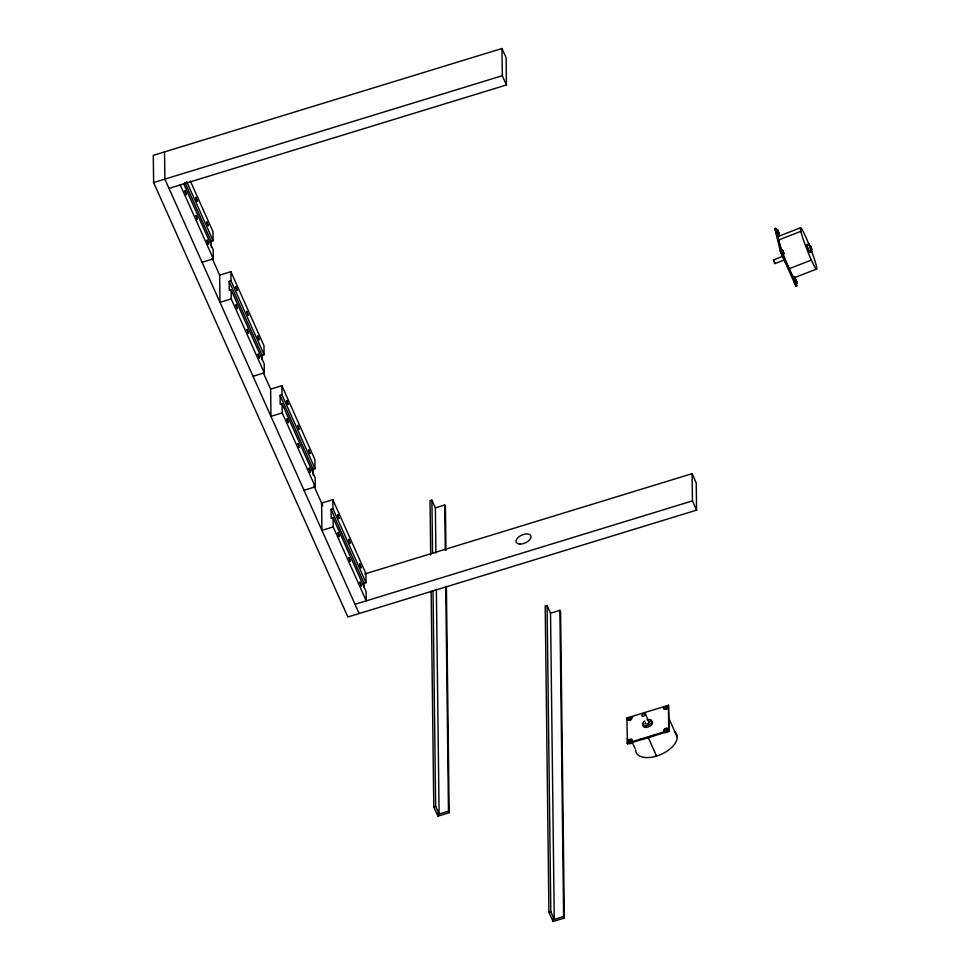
<?xml version="1.0" encoding="UTF-8"?>
<svg xmlns="http://www.w3.org/2000/svg" width="970" height="970" viewBox="0 0 970 970"><rect width="100%" height="100%" fill="white"/><g stroke="black" fill="none" stroke-linecap="round" stroke-linejoin="round"><path stroke-width="1.45" d="M775.491 230.593L775.952 232.072M784.281 259.984L774.969 263.585L774.496 262.785L773.514 259.875L782.826 256.262L783.239 257.777M774.969 263.585L774.715 262.543M785.385 262.506L781.25 253.206M794.685 277.056L796.819 285.81L795.909 286.15L780.535 251.994L774.836 228.677L775.733 228.326L779.286 236.207M778.195 236.45L800.456 227.804M778.583 239.978L800.856 231.345M780.535 251.994L781.432 251.642L775.733 228.326M789.119 268.726L811.393 260.081M794.357 277.687L816.631 269.054M169.01 188.362L506.449 84.96L506.122 57.739L501.987 48.5L153.296 155.345L153.624 182.566L347.878 616.981L696.581 510.135L696.242 482.914L692.107 473.675L364.805 573.961M153.624 182.566L502.314 75.721L501.987 48.5M211.29 247.338L211.217 241.287L213.097 240.718L212.988 231.636L190.326 180.978M202.075 262.3L213.315 258.857L213.206 249.787L183.815 184.058M230.896 271.697L231.005 280.767L229.138 281.336L229.247 290.406L231.115 289.836L231.224 298.906L219.984 302.361L219.644 275.14L230.896 271.697L263.961 345.635L264.07 354.705L262.203 355.287L262.252 359.821M253.049 376.299L264.289 372.856L264.179 363.774L231.115 289.836M281.87 385.684L281.979 394.766L280.112 395.336L280.221 404.405L282.1 403.835L282.209 412.905L270.957 416.348L270.63 389.14L281.87 385.684L314.935 459.634L315.044 468.704L313.177 469.274L313.249 475.324M304.022 490.299L315.274 486.843L315.165 477.774L282.1 403.835M332.843 499.683L321.603 503.127L321.931 530.347L333.183 526.904L333.074 517.822L331.194 518.404L331.085 509.335L332.965 508.753L332.843 499.683L365.92 573.622L366.029 582.703L364.15 583.273L364.211 587.808M435.918 553.094L435.36 507.843L431.917 500.144L430.037 500.714L430.704 555.022M435.36 507.843L444.733 504.97L445.424 506.51L445.957 550.257M354.996 604.286L692.447 500.896L692.107 473.675M550.524 613.185L547.08 605.486L545.201 606.056L548.935 912.261L553.07 921.5L564.322 918.056L560.587 611.852L559.896 610.312L550.524 613.185L554.258 919.39L563.631 916.517L559.896 610.312M626.85 718.018L668.476 705.275L669.106 731.198L627.493 743.941L626.85 718.018L627.19 718.77M628.572 718.346L632.731 717.072M627.166 743.202L668.779 730.446L668.476 705.275M446.394 586.462L449.158 812.714L437.919 816.158L433.784 806.919L435.651 806.337L433.02 590.645M435.651 806.337L439.095 814.048L448.479 811.175L445.727 586.426M548.935 912.261L550.814 911.679L547.08 605.486M773.514 259.875L774.557 262.082M794.6 279.76L796.164 283.883L795.873 282.706M780.45 250.696C781.965 253.776 780.45 250.49 780.85 252.139M784.221 259.948L783.614 258.735M794.951 283.519L794.503 282.609M807.476 244.901C804.724 241.3 812.084 258.529 809.72 250.442M783.53 253.012L783.142 251.278M793.969 280.572L794.103 281.555M810.071 246.683C808.507 244.294 812.423 253.037 810.447 247.592M776.788 234.255L776.352 233.127M783.02 251.181L782.402 249.884L782.984 251.703M796.649 282.161C798.019 284.174 794.576 276.486 796.103 280.779M794.636 282.937L795.218 283.87M774.836 228.677L777.916 235.504M781.432 251.642L796.819 285.81M502.314 75.721L506.449 84.96M692.447 500.896L696.581 510.135M668.961 718.6L677.23 737.091M668.779 730.446L669.106 731.198M645.486 714.15L648.942 721.874M648.299 737.564L656.569 756.054M632.064 741.917L635.01 748.525M563.631 916.517L564.322 918.056M550.814 911.679L554.258 919.39M186.761 181.827L213.097 240.718M231.005 280.767L264.07 354.705M281.979 394.766L315.044 468.704M332.965 508.753L366.029 582.703M184.894 182.408L211.217 241.287M229.138 281.336L262.203 355.287M280.112 395.336L313.177 469.274M331.085 509.335L364.15 583.273M333.074 517.822L366.139 591.773L366.248 600.842L333.183 526.904M180.25 184.918L213.315 258.857M231.224 298.906L264.289 372.856M282.209 412.905L315.274 486.843M212.236 258.566L219.644 275.14M263.306 372.783L270.63 389.14M313.88 485.873L322.828 505.867M448.479 811.175L449.158 812.714M359.13 613.537L164.876 179.123L164.536 151.902M778.267 231.43L777.77 230.508L777.964 231.296M776.024 231.503L776.534 232.933M796.515 281.833L797.279 283.446L796.685 281.627M782.923 250.793L783.166 251.509M783.263 252.418L784.027 254.043L783.566 252.564M783.505 253.134L782.693 251.06M782.026 251.703C780.098 247.362 783.057 256.201 782.778 253.752M794.163 280.985L794.394 281.7M778.389 232.582L777.976 231.503M777.346 232.169C774.909 226.459 778.583 237.153 777.734 233.224M796.552 281.276L795.921 279.99L796.54 282.064M776.388 233.358L775.964 232.291M794.369 281.47L794.806 282.755M778.849 232.8C774.945 223.258 780.814 239.19 778.546 232.145M793.921 281.251L794.224 281.894M776.073 232.412L775.757 231.369M780.971 252.491L780.377 250.781M784.73 260.142L785.276 261.961M793.775 277.408L795.909 286.15M627.42 738.352L627.493 743.941M553.033 918.481L553.07 921.5M444.733 504.97L445.291 550.22M436.354 589.299L439.095 814.048M437.882 813.139L437.919 816.158M431.917 500.144L432.559 552.936M431.141 591.215L433.784 806.919M811.975 252.261A22.165 1.855 68.8 0 1 813.976 265.489A22.165 1.855 68.8 0 1 800.735 230.848A22.165 1.855 68.8 0 1 809.392 245.531M794.442 276.583A22.165 1.855 68.8 0 1 782.851 253.231M782.366 251.909A22.165 1.855 68.8 0 1 778.825 236.741M674.356 731.647A22.165 11.858 -24.1 0 1 661.952 753.981A22.165 11.858 -24.1 0 1 635.605 749.846M667.687 730.774A2.231 1.2 -24.1 0 1 666.754 731.392M664.098 730.968A2.231 1.2 -24.1 0 1 664.171 730.616M665.638 729.27A2.231 1.2 -24.1 0 1 666.729 728.943M632.185 741.383A2.231 1.2 -24.1 0 1 631.858 741.747M630.924 742.365A2.231 1.2 -24.1 0 1 628.56 742.499M628.875 740.862A2.231 1.2 -24.1 0 1 629.312 740.534M632.125 741.601A1.491 0.8 -24.1 0 1 631.991 742.28M631.773 742.523A1.491 0.8 -24.1 0 1 630.088 743.178A1.491 0.8 -24.1 0 1 629.433 742.426M630.415 741.529A1.491 0.8 -24.1 0 1 631.979 741.444M650.13 721.062A4.983 2.667 -24.1 0 1 651.888 724.408A4.983 2.667 -24.1 0 1 645.511 727.403A4.983 2.667 -24.1 0 1 643.74 724.056M664.874 707.882A2.231 1.2 -24.1 0 1 666.463 707.263M667.736 707.469A2.231 1.2 -24.1 0 1 667.954 707.712M629.045 718.855A2.231 1.2 -24.1 0 1 630.633 718.249M653.683 735.49A22.165 11.858 -24.1 0 1 644.238 738.57M642.916 738.788A22.165 11.858 -24.1 0 1 640.333 739.055M664.85 709.143A2.231 1.2 -24.1 0 1 665.287 708.803M632.876 741.589A2.231 1.2 -24.1 0 1 630.524 743.578A2.231 1.2 -24.1 0 1 628.754 742.523M647.099 719.885A4.983 2.667 -24.1 0 1 651.549 722.347A4.983 2.667 -24.1 0 1 644.153 725.815A4.983 2.667 -24.1 0 1 644.771 720.989M668.633 730.956A2.231 1.2 -24.1 0 1 666.354 732.592A2.231 1.2 -24.1 0 1 664.511 731.901M666.596 729.986A2.231 1.2 -24.1 0 1 667.142 729.864M648.457 721.51A2.001 1.067 -24.1 0 1 648.578 723.014A2.001 1.067 -24.1 0 1 646.068 723.984A2.001 1.067 -24.1 0 1 645.511 722.65M629.021 720.116A2.231 1.2 -24.1 0 1 629.457 719.776M629.518 720.261A1.491 0.8 -24.1 0 1 630.864 719.631M668.003 730.822A1.491 0.8 -24.1 0 1 667.821 731.307M666.984 731.962A1.491 0.8 -24.1 0 1 665.262 731.889M665.614 730.956A1.491 0.8 -24.1 0 1 666.96 730.325M665.129 709.531A1.491 0.8 -24.1 0 1 667.033 708.634M808.507 243.106L812.145 252.37L808.507 243.106M810.338 245.592L811.793 249.302L810.338 245.592M185.04 190.92L186.313 194.606L185.04 190.92M195.843 197.419L197.116 201.105L195.843 197.419M196.061 215.57L197.334 219.244L196.122 215.449M206.865 222.069L208.138 225.755L206.865 222.069M207.083 240.22L208.356 243.894L207.083 240.22M235.795 286.768L237.068 290.454L235.795 286.768M236.013 304.919L237.286 308.593L236.013 304.919M246.816 311.418L248.09 315.104L246.816 311.418M247.035 329.558L248.308 333.243L247.107 329.448M257.838 336.069L259.111 339.742L257.838 336.069M258.056 354.208L259.329 357.894L258.056 354.208M286.768 400.768L288.041 404.454L286.768 400.768M286.987 418.907L288.26 422.593L286.987 418.907M297.79 425.418L299.063 429.092L297.79 425.418M298.008 443.557L299.281 447.243L298.008 443.557M308.812 450.056L310.085 453.742L308.884 449.947M309.03 468.207L310.303 471.893L309.03 468.207M337.742 514.767L339.015 518.441L337.742 514.767M337.972 532.906L339.245 536.592L337.972 532.906M348.763 539.405L350.037 543.091L348.763 539.405M348.994 557.556L350.267 561.242L348.994 557.556M359.785 564.055L361.058 567.741L359.785 564.055M360.015 582.206L361.289 585.88L360.015 582.206M519.847 544.061A7.99 4.268 -24.1 0 0 531.051 536.689A7.99 4.268 -24.1 0 0 519.762 536.204A7.99 4.268 -24.1 0 0 519.847 544.061M628.996 741.977A2.231 1.2 -24.1 0 0 632.125 739.916A2.231 1.2 -24.1 0 0 628.972 739.783A2.231 1.2 -24.1 0 0 628.996 741.977M664.826 731.004A2.231 1.2 -24.1 0 0 667.954 728.943A2.231 1.2 -24.1 0 0 664.802 728.809A2.231 1.2 -24.1 0 0 664.826 731.004M629.348 741.504A1.491 0.8 -24.1 0 0 631.434 740.134A1.491 0.8 -24.1 0 0 629.324 740.049A1.491 0.8 -24.1 0 0 629.348 741.504M642.758 716.26A2.001 1.067 -24.1 0 0 645.559 714.417A2.001 1.067 -24.1 0 0 642.734 714.296A2.001 1.067 -24.1 0 0 642.758 716.26M628.73 720.31A2.231 1.2 -24.1 0 0 631.87 718.249A2.231 1.2 -24.1 0 0 628.705 718.115A2.231 1.2 -24.1 0 0 628.73 720.31M664.559 709.325A2.231 1.2 -24.1 0 0 667.699 707.263A2.231 1.2 -24.1 0 0 664.535 707.13A2.231 1.2 -24.1 0 0 664.559 709.325M629.081 719.837A1.491 0.8 -24.1 0 0 631.167 718.455A1.491 0.8 -24.1 0 0 629.057 718.37A1.491 0.8 -24.1 0 0 629.081 719.837M664.911 708.852A1.491 0.8 -24.1 0 0 666.996 707.482A1.491 0.8 -24.1 0 0 664.886 707.397A1.491 0.8 -24.1 0 0 664.911 708.852M665.178 730.531A1.491 0.8 -24.1 0 0 667.263 729.161A1.491 0.8 -24.1 0 0 665.153 729.064A1.491 0.8 -24.1 0 0 665.178 730.531"/></g></svg>
